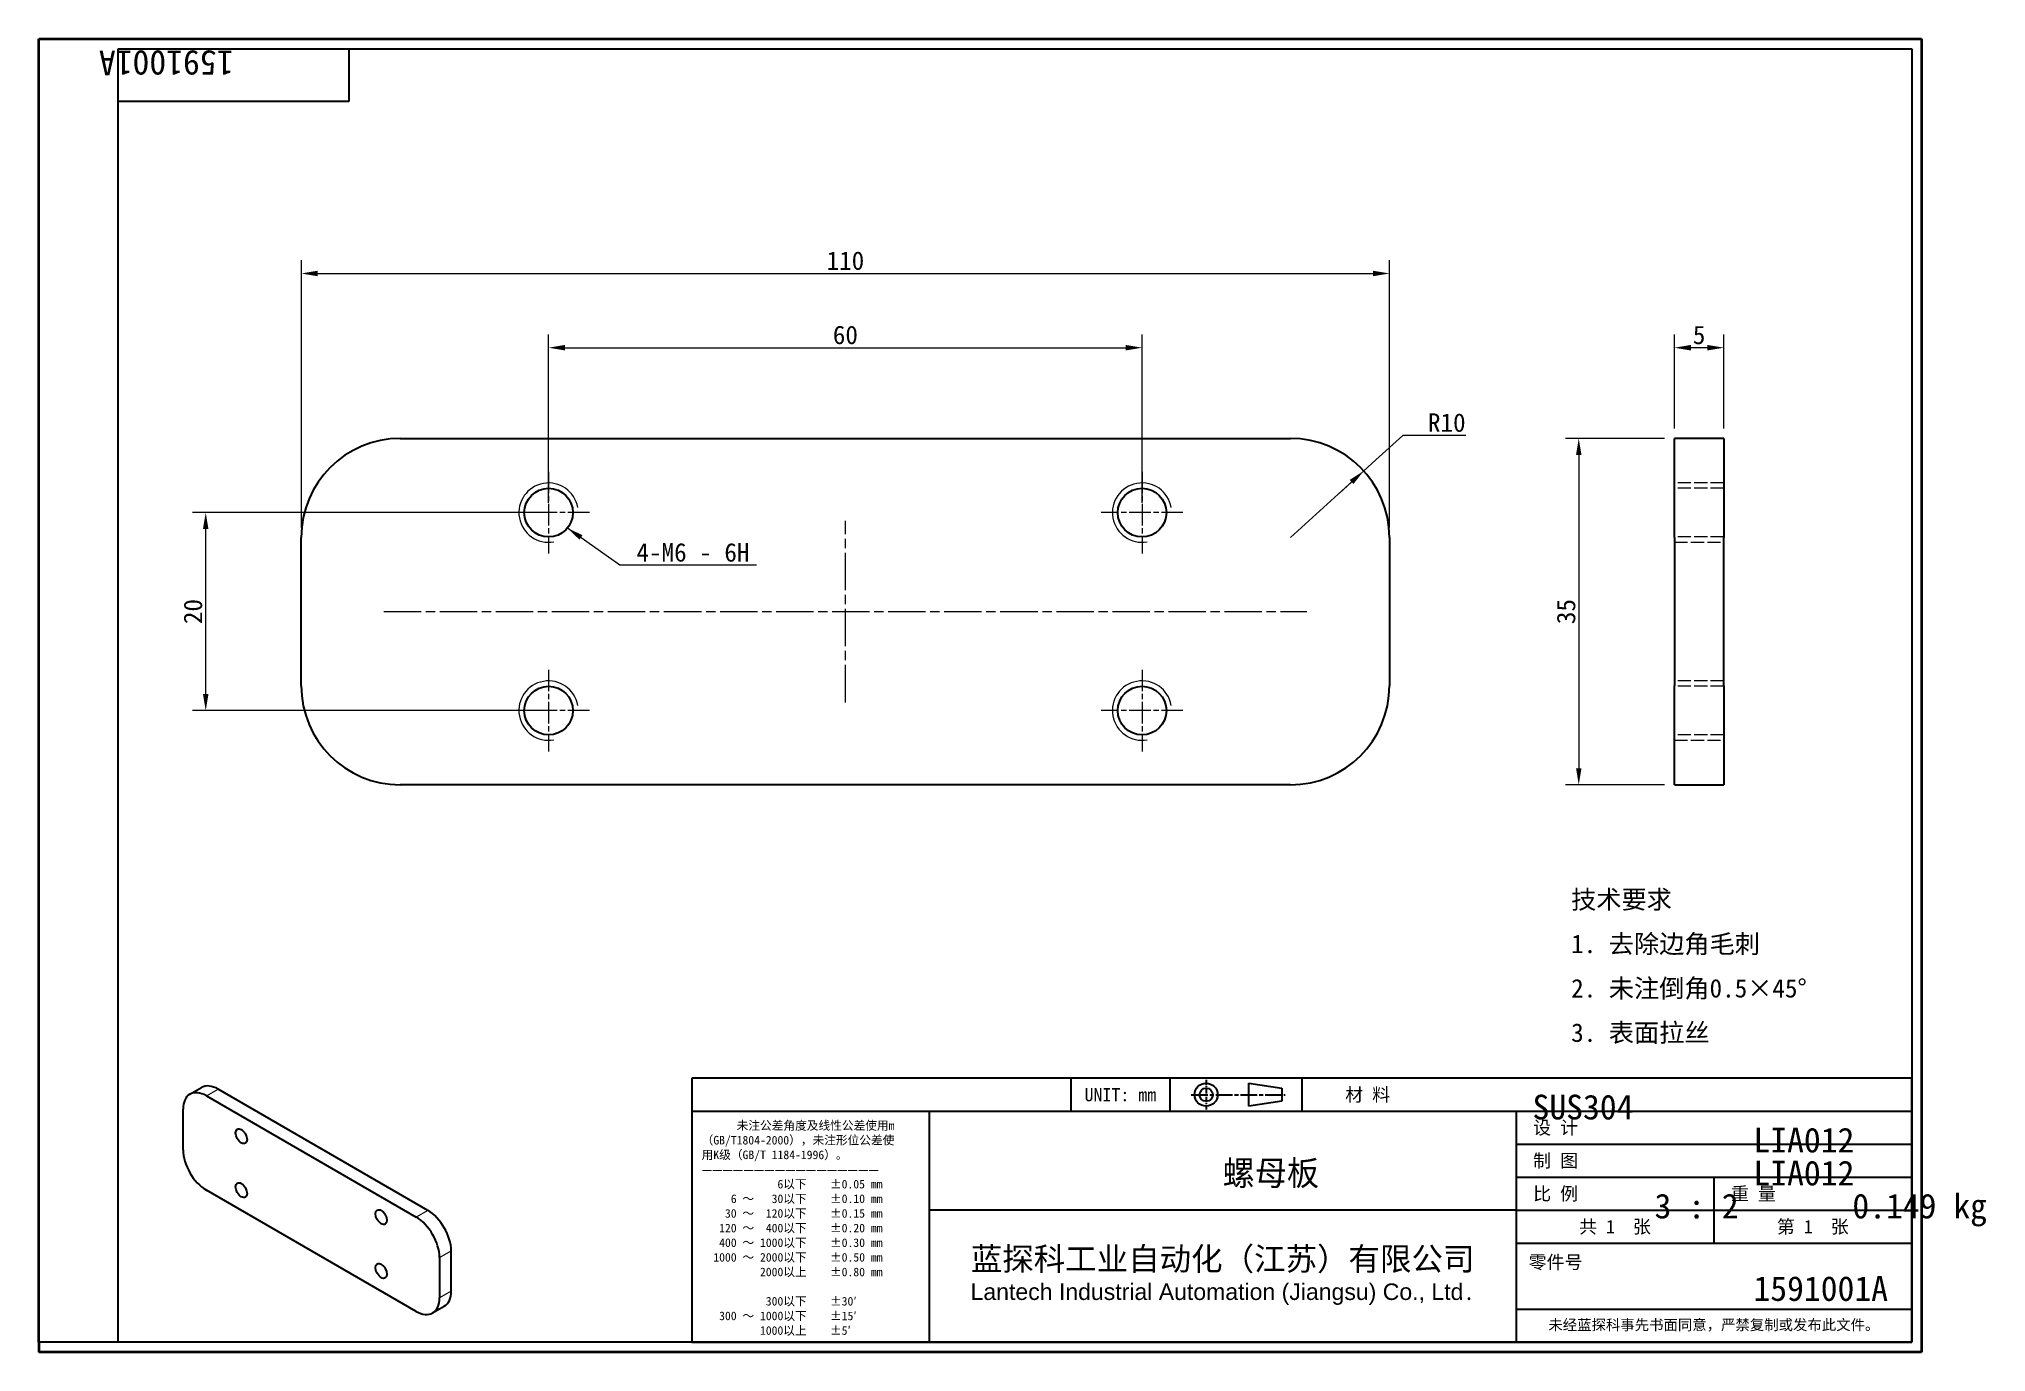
# Model space of a CAD drawing. Header units: millimetres. Extents: x 4 to 201, y 4 to 136.
import ezdxf
from ezdxf.enums import TextEntityAlignment as Align

# ---------------------------------------------------------------- set-up
doc = ezdxf.new("R2018")
doc.units = ezdxf.units.MM
doc.header["$LTSCALE"] = 0.666667
doc.linetypes.add('CHAIN', pattern=[0.3543, 0.2362, -0.0295, 0.0591, -0.0295])
doc.linetypes.add('DASHED', pattern=[0.2067, 0.1654, -0.0413])
for name, color, linetype, lineweight in [('1', 7, 'Continuous', 18), ('可见 (ISO)', 7, 'Continuous', 25), ('可见窄的 (ISO)', 7, 'Continuous', 18), ('图框 (ISO)', 7, 'Continuous', 35), ('标题 (ISO)', 7, 'Continuous', 25)]:
    doc.layers.add(name, color=color, linetype=linetype, lineweight=lineweight)
for name, color, linetype, lineweight, true_color in [('中心标记 (ISO)', 1, 'CHAIN', 18, 0xff0000), ('中心线 (ISO)', 1, 'CHAIN', 18, 0xff0000), ('尺寸 (ISO)', 7, 'Continuous', 18, 0x008000), ('符号 (ISO)', 7, 'Continuous', 18, 0x008000), ('隐藏 (ISO)', 5, 'DASHED', 18, 0x0000ff)]:
    doc.layers.add(name, color=color, linetype=linetype, lineweight=lineweight, true_color=true_color)
doc.styles.get("Standard").update_dxf_attribs({"font": 'simfang.ttf'})
doc.styles.add('文本样式164', font='SimSun.ttf')
doc.styles.add('最新国标', font='simfang.ttf')
doc.styles.add('注释文本 (ISO)', font='simfang.ttf')
doc.dimstyles.new('默认 (GB)', dxfattribs={"dimscale": 0.666667, "dimtxt": 2.8, "dimasz": 2.5, "dimexe": 2, "dimexo": 1.5, "dimgap": 0.5, "dimtad": 1, "dimtoh": 1, "dimdsep": 46, "dimtxsty": '最新国标', "dimcen": 0.09, "dimdle": 10, "dimclrd": 256, "dimclre": 256, "dimclrt": 256, "dimaunit": 1, "dimadec": 3, "dimazin": 2, "dimtfac": 0.535714, "dimtdec": 3, "dimtmove": 0, "dimatfit": 3, "dimfxl": 0, "dimtolj": 1, "dimlwd": -1, "dimlwe": -1, "dimarcsym": 0})
doc.dimstyles.new('默认 (GB)$7', dxfattribs={"dimscale": 0.666667, "dimtxt": 2.8, "dimasz": 2.5, "dimexe": 2, "dimexo": 1.5, "dimgap": 0.5, "dimtad": 1, "dimtoh": 1, "dimdsep": 46, "dimtxsty": '最新国标', "dimcen": 0.09, "dimdle": 10, "dimclrd": 256, "dimclre": 256, "dimclrt": 256, "dimaunit": 1, "dimadec": 3, "dimazin": 2, "dimtfac": 0.535714, "dimtdec": 3, "dimtmove": 0, "dimatfit": 3, "dimfxl": 0, "dimtolj": 1, "dimlwd": -1, "dimlwe": -1, "dimarcsym": 0})

# ---------------------------------------------------------------- blocks, each defined once
blk = doc.blocks.new('图框 最新国标')
at = {"layer": '图框 (ISO)'}
for p, q in [((6, 7), (6, 204.5)), ((6, 204.5), (291.5, 204.5)), ((291.5, 204.5), (291.5, 5.5)), ((6, 7), (6, 5.5)), ((6, 7), (6, 5.5)), ((291.5, 5.5), (6, 5.5))]:
    blk.add_line(p, q, dxfattribs=at)
at = {"layer": '图框 (ISO)', "color": 7, "linetype": 'Continuous', "lineweight": 25}
for p, q in [((18, 203), (290, 203)), ((18, 7), (18, 203)), ((18, 203), (290, 203)), ((53, 203), (53, 195)), ((290, 203), (290, 7)), ((290, 203), (290, 7)), ((53, 195), (18, 195)), ((290, 7), (6, 7)), ((290, 7), (18, 7))]:
    blk.add_line(p, q, dxfattribs=at)
at = {"layer": '图框 (ISO)', "lineweight": 30}
blk.add_attdef('零件代号', text='', height=2.5, rotation=180, dxfattribs=at).set_placement((35.5, 199), align=Align.MIDDLE_CENTER)
blk = doc.blocks.new('标题栏 最新国标')
at = {"layer": '标题 (ISO)'}
for p, q in [((381.98, -183.84), (196.98, -183.84)), ((196.98, -183.84), (196.98, -223.84)), ((254.48, -183.84), (254.48, -188.84)), ((269.48, -183.84), (269.48, -188.84)), ((281.48, -188.09), (281.48, -184.59)), ((281.48, -184.59), (286.48, -185.34)), ((286.48, -185.34), (286.48, -187.34)), ((289.48, -183.84), (289.48, -188.84)), ((381.98, -223.84), (381.98, -183.84)), ((383.48, -183.84), (383.48, -225.34)), ((196.98, -188.84), (381.98, -188.84)), ((232.98, -188.84), (232.98, -223.84)), ((286.48, -187.34), (281.48, -188.09)), ((321.98, -188.84), (321.98, -223.84)), ((321.98, -193.84), (381.98, -193.84)), ((321.98, -198.84), (381.98, -198.84)), ((351.98, -198.84), (351.98, -208.84)), ((321.98, -203.84), (232.98, -203.84)), ((321.98, -203.84), (381.98, -203.84)), ((321.98, -208.84), (381.98, -208.84)), ((321.98, -218.84), (381.98, -218.84)), ((196.98, -223.84), (381.98, -223.84)), ((383.48, -225.34), (196.98, -225.34))]:
    blk.add_line(p, q, dxfattribs=at)
at = {"layer": '标题 (ISO)', "linetype": 'CHAIN', "ltscale": 5.000333}
blk.add_line((274.98, -184.09), (274.98, -188.59), dxfattribs=at)
at = {"layer": '标题 (ISO)', "linetype": 'CHAIN', "ltscale": 15.834605}
blk.add_line((272.73, -186.34), (286.98, -186.34), dxfattribs=at)
at = {"layer": '标题 (ISO)'}
for radius in [1.75, 1]:
    blk.add_circle((274.98, -186.34), radius, dxfattribs=at)
at = {"layer": '1', "style": '文本样式164'}
for s, p in [('UNIT: mm', (261.98, -186.34)), ('材 料', (299.48, -186.34)), ('设 计', (327.98, -191.34)), ('制 图', (327.98, -196.34)), ('比 例', (327.98, -201.34)), ('重 量', (357.98, -201.34)), ('共 1  张', (336.98, -206.34)), ('第 1  张', (366.98, -206.34))]:
    blk.add_text(s, height=2, dxfattribs=at).set_placement(p, align=Align.MIDDLE_CENTER)
at = {"layer": '标题 (ISO)', "style": '注释文本 (ISO)'}
for s, insert, char_height, attachment_point, line_spacing_factor in [('\\fSimSun|b0|i0;{\\H1.3000;      未注公差角度及线性公差使用m\\P}\\fSimSun|b0|i0;{\\H1.3000;（GB/T1804-2000），未注形位公差使\\P}\\fSimSun|b0|i0;{\\H1.3000;用K级（GB/T 1184-1996）。\\P}\\fSimSun|b0|i0;{\\H1.3000;—————————————————\\P}\\fSimSun|b0|i0;{\\H1.3000;             6以下    ±0.05 mm\\P}\\fSimSun|b0|i0;{\\H1.3000;     6 ～   30以下    ±0.10 mm\\P}\\fSimSun|b0|i0;{\\H1.3000;    30 ～  120以下    ±0.15 mm\\P}\\fSimSun|b0|i0;{\\H1.3000;   120 ～  400以下    ±0.20 mm\\P}\\fSimSun|b0|i0;{\\H1.3000;   400 ～ 1000以下    ±0.30 mm\\P}\\fSimSun|b0|i0;{\\H1.3000;  1000 ～ 2000以下    ±0.50 mm\\P}\\fSimSun|b0|i0;{\\H1.3000;          2000以上    ±0.80 mm\\P}\\fSimSun|b0|i0;{\\H1.3000;\\P}\\fSimSun|b0|i0;{\\H1.3000;           300以下    ±30′\\P}\\fSimSun|b0|i0;{\\H1.3000;   300 ～ 1000以下    ±15′\\P}\\fSimSun|b0|i0;{\\H1.3000;          1000以上    ±5′}', (198.48, -206.63), 1.3, 4, 1.023913), ('\\pxsm0.94;\\fMicrosoft YaHei|b0|i0;{\\H3.5000;蓝探科工业自动化（江苏）有限公司\\P}\\fArial|b0|i0;{\\H2.5000;Lantech Industrial Automation (Jiangsu) Co., Ltd}\\fFangSong|b0|i0;{\\H2.5000;.}', (277.48, -213.84), 2, 5, 0.978695)]:
    blk.add_mtext(s, dxfattribs=dict(at, insert=insert, char_height=char_height, attachment_point=attachment_point, line_spacing_factor=line_spacing_factor))
at = {"layer": '标题 (ISO)', "attachment_point": 5, "style": '注释文本 (ISO)'}
for s, insert, char_height in [('\\fFangSong|b0|i0;零件号', (327.98, -211.84), 2), ('\\fSimSun|b0|i0;{\\H1.6000;未经蓝探科事先书面同意，严禁复制或发布此文件。}', (351.98, -221.34), 1.6)]:
    blk.add_mtext(s, dxfattribs=dict(at, insert=insert, char_height=char_height))
at = {"layer": '标题 (ISO)', "lineweight": 30, "flags": 104}
for tag, height, p in [('材料', 2, (324.48, -186.34)), ('设计人', 2, (357.98, -191.34)), ('库存编号', 3.5, (277.48, -196.34)), ('设计人', 2, (357.98, -196.34)), ('视图比例', 2, (342.98, -201.34)), ('质量\\P3;', 2, (372.98, -201.34)), ('零件代号', 3.5, (357.98, -213.84))]:
    blk.add_attdef(tag, text='', height=height, dxfattribs=at).set_placement(p, align=Align.MIDDLE_CENTER)
blk = doc.blocks.new('*D5')
at = {"layer": 'Defpoints', "color": 0, "transparency": 16777216}
for p in [(140.53, 112.64), (30.53, 85.98), (140.53, 85.98)]:
    blk.add_point(p, dxfattribs=at)
at = {"layer": '尺寸 (ISO)', "color": 116, "true_color": 0x00803f, "transparency": 16777216}
for p, q in [((30.53, 86.98), (30.53, 113.98)), ((32.19, 112.64), (138.86, 112.64)), ((140.53, 86.98), (140.53, 113.98))]:
    blk.add_line(p, q, dxfattribs=at)
for points in [[(32.19, 112.92), (32.19, 112.36), (30.53, 112.64)], [(138.86, 112.92), (138.86, 112.36), (140.53, 112.64)]]:
    blk.add_solid(points, dxfattribs=at)
at = {"layer": '尺寸 (ISO)', "transparency": 16777216, "insert": (85.53, 113.92), "char_height": 1.867, "attachment_point": 5, "style": '最新国标'}
blk.add_mtext('\\A1;110', dxfattribs=at)
blk = doc.blocks.new('*D6')
at = {"layer": 'Defpoints', "color": 0, "transparency": 16777216}
for p in [(169.34, 105.14), (169.34, 95.98), (174.34, 95.98)]:
    blk.add_point(p, dxfattribs=at)
at = {"layer": '尺寸 (ISO)', "color": 116, "true_color": 0x00803f, "transparency": 16777216}
for p, q in [((169.34, 96.98), (169.34, 106.48)), ((174.34, 96.98), (174.34, 106.48)), ((172.67, 105.14), (171.01, 105.14))]:
    blk.add_line(p, q, dxfattribs=at)
for points in [[(171.01, 105.42), (171.01, 104.86), (169.34, 105.14)], [(172.67, 105.42), (172.67, 104.86), (174.34, 105.14)]]:
    blk.add_solid(points, dxfattribs=at)
at = {"layer": '尺寸 (ISO)', "transparency": 16777216, "insert": (171.84, 106.42), "char_height": 1.867, "attachment_point": 5, "style": '最新国标'}
blk.add_mtext('\\A1;5', dxfattribs=at)
blk = doc.blocks.new('*D7')
at = {"layer": 'Defpoints', "color": 0, "transparency": 16777216}
for p in [(169.34, 95.98), (159.67, 60.98), (169.34, 60.98)]:
    blk.add_point(p, dxfattribs=at)
at = {"layer": '尺寸 (ISO)', "color": 116, "true_color": 0x00803f, "transparency": 16777216}
for p, q in [((168.34, 95.98), (158.34, 95.98)), ((159.67, 94.31), (159.67, 62.64)), ((168.34, 60.98), (158.34, 60.98))]:
    blk.add_line(p, q, dxfattribs=at)
for points in [[(159.4, 94.31), (159.95, 94.31), (159.67, 95.98)], [(159.4, 62.64), (159.95, 62.64), (159.67, 60.98)]]:
    blk.add_solid(points, dxfattribs=at)
at = {"layer": '尺寸 (ISO)', "transparency": 16777216, "insert": (158.4, 78.48), "char_height": 1.867, "attachment_point": 5, "rotation": 90, "style": '最新国标'}
blk.add_mtext('\\A1;35', dxfattribs=at)
blk = doc.blocks.new('*D8')
at = {"layer": 'Defpoints', "color": 0, "transparency": 16777216}
for p in [(137.94, 92.69), (130.53, 85.98)]:
    blk.add_point(p, dxfattribs=at)
at = {"layer": '尺寸 (ISO)', "color": 116, "true_color": 0x00803f, "transparency": 16777216}
for p, q in [((141.9, 96.28), (139.17, 93.81)), ((148.27, 96.28), (141.9, 96.28)), ((130.53, 85.98), (137.94, 92.69)), ((137.94, 92.69), (139.17, 93.81)), ((136.7, 91.57), (135.47, 90.45))]:
    blk.add_line(p, q, dxfattribs=at)
blk.add_solid([(136.51, 91.78), (136.89, 91.37), (137.94, 92.69)], dxfattribs=at)
at = {"layer": '尺寸 (ISO)', "transparency": 16777216, "insert": (146.33, 97.56), "char_height": 1.867, "attachment_point": 5, "style": '最新国标'}
blk.add_mtext('\\A1;R10', dxfattribs=at)
blk = doc.blocks.new('*D9')
at = {"layer": 'Defpoints', "color": 0, "transparency": 16777216}
for p in [(115.53, 105.14), (55.53, 88.48), (115.53, 88.48)]:
    blk.add_point(p, dxfattribs=at)
at = {"layer": '尺寸 (ISO)', "color": 116, "true_color": 0x00803f, "transparency": 16777216}
for p, q in [((55.53, 89.48), (55.53, 106.48)), ((115.53, 89.48), (115.53, 106.48)), ((57.19, 105.14), (113.86, 105.14))]:
    blk.add_line(p, q, dxfattribs=at)
for points in [[(57.19, 105.42), (57.19, 104.86), (55.53, 105.14)], [(113.86, 105.42), (113.86, 104.86), (115.53, 105.14)]]:
    blk.add_solid(points, dxfattribs=at)
at = {"layer": '尺寸 (ISO)', "transparency": 16777216, "insert": (85.53, 106.42), "char_height": 1.867, "attachment_point": 5, "style": '最新国标'}
blk.add_mtext('\\A1;60', dxfattribs=at)
blk = doc.blocks.new('*D10')
at = {"layer": 'Defpoints', "color": 0, "transparency": 16777216}
for p in [(20.86, 88.48), (55.53, 88.48), (55.53, 68.48)]:
    blk.add_point(p, dxfattribs=at)
at = {"layer": '尺寸 (ISO)', "color": 116, "true_color": 0x00803f, "transparency": 16777216}
for p, q in [((54.53, 88.48), (19.53, 88.48)), ((20.86, 70.14), (20.86, 86.81)), ((54.53, 68.48), (19.53, 68.48))]:
    blk.add_line(p, q, dxfattribs=at)
for points in [[(20.58, 86.81), (21.14, 86.81), (20.86, 88.48)], [(20.58, 70.14), (21.14, 70.14), (20.86, 68.48)]]:
    blk.add_solid(points, dxfattribs=at)
at = {"layer": '尺寸 (ISO)', "transparency": 16777216, "insert": (19.58, 78.48), "char_height": 1.867, "attachment_point": 5, "rotation": 90, "style": '最新国标'}
blk.add_mtext('\\A1;20', dxfattribs=at)

msp = doc.modelspace()

# ---------------------------------------------------------------- linework, layer by layer
at = {"layer": '中心标记 (ISO)', "ltscale": 13.751647}
for p, q in [((55.525, 92.601), (55.525, 84.351)), ((115.525, 92.601), (115.525, 84.351)), ((59.65, 88.476), (51.4, 88.476)), ((119.65, 88.476), (111.4, 88.476)), ((55.525, 72.601), (55.525, 64.351)), ((115.525, 72.601), (115.525, 64.351)), ((59.65, 68.476), (51.4, 68.476)), ((119.65, 68.476), (111.4, 68.476))]:
    msp.add_line(p, q, dxfattribs=at)
at = {"layer": '中心线 (ISO)', "ltscale": 23.990969}
for p, q in [((85.525, 69.309), (85.525, 87.643)), ((38.859, 78.476), (132.192, 78.476))]:
    msp.add_line(p, q, dxfattribs=at)
at = {"layer": '可见 (ISO)'}
for p, q in [((40.525, 95.976), (130.525, 95.976)), ((169.341, 85.976), (169.341, 95.976)), ((174.341, 95.976), (169.341, 95.976)), ((174.341, 95.976), (174.341, 85.976)), ((30.525, 70.976), (30.525, 85.976)), ((140.525, 85.976), (140.525, 70.976)), ((169.341, 85.976), (169.341, 70.976)), ((174.341, 70.976), (174.341, 85.976)), ((169.341, 60.976), (169.341, 70.976)), ((174.341, 70.976), (174.341, 60.976)), ((130.525, 60.976), (40.525, 60.976)), ((169.341, 60.976), (174.341, 60.976)), ((19.258, 29.715), (20.436, 30.395)), ((20.925, 29.55), (42.138, 17.302)), ((43.316, 17.983), (22.103, 30.23)), ((18.567, 24.106), (18.567, 28.189)), ((42.138, 7.776), (20.925, 20.024)), ((45.673, 9.818), (45.673, 13.9)), ((44.495, 13.22), (44.495, 9.137)), ((43.804, 7.611), (44.983, 8.292))]:
    msp.add_line(p, q, dxfattribs=at)
for centre in [(55.525, 88.476), (115.525, 88.476), (55.525, 68.476), (115.525, 68.476)]:
    msp.add_circle(centre, 2.458, dxfattribs=at)
for centre, start, end in [((40.525, 85.976), 90, 180), ((130.525, 85.976), 0, 90), ((40.525, 70.976), 180, 270), ((130.525, 70.976), 270, 0)]:
    msp.add_arc(centre, 10, start, end, dxfattribs=at)
for centre, major_axis, start_param, end_param in [((20.925, 26.828), (-1.667, 2.887), 5.4977871, 7.0685835), ((22.103, 27.508), (-1.667, 2.887), 5.4977871, 6.2831853), ((20.925, 22.745), (-1.667, 2.887), 0.7853982, 2.3561945), ((43.316, 15.261), (-1.667, 2.887), 3.9269908, 5.4977871), ((42.138, 14.581), (1.667, -2.887), 0.7853982, 2.3561945), ((42.138, 10.498), (1.667, -2.887), 5.4977871, 7.0685835), ((43.316, 11.178), (1.667, -2.887), 0, 0.7853982)]:
    msp.add_ellipse(centre, major_axis=major_axis, ratio=0.5773503, start_param=start_param, end_param=end_param, dxfattribs=at)
for centre in [(24.46, 25.467), (24.46, 20.024), (38.602, 17.302), (38.602, 11.859)]:
    msp.add_ellipse(centre, major_axis=(0.41, -0.71), ratio=0.5773503, dxfattribs=at)
at = {"layer": '可见窄的 (ISO)'}
for p, q in [((20.925, 29.55), (22.103, 30.23)), ((43.316, 17.983), (42.138, 17.302)), ((44.495, 13.22), (45.673, 13.9)), ((45.673, 9.818), (44.495, 9.137))]:
    msp.add_line(p, q, dxfattribs=at)
for centre in [(55.525, 88.476), (115.525, 88.476), (55.525, 68.476), (115.525, 68.476)]:
    msp.add_arc(centre, 3, 10, 280, dxfattribs=at)
at = {"layer": '隐藏 (ISO)', "ltscale": 12.094824}
for p, q in [((174.341, 91.476), (169.341, 91.476)), ((174.341, 90.935), (169.341, 90.935)), ((174.341, 86.018), (169.341, 86.018)), ((169.341, 85.476), (174.341, 85.476)), ((174.341, 71.476), (169.341, 71.476)), ((174.341, 70.935), (169.341, 70.935)), ((174.341, 66.018), (169.341, 66.018)), ((169.341, 65.476), (174.341, 65.476))]:
    msp.add_line(p, q, dxfattribs=at)

# ---------------------------------------------------------------- block references
ref = msp.add_blockref('图框 最新国标', (0, 0), dxfattribs=dict(xscale=0.6666666666666666, yscale=0.6666666666666666, zscale=0.6666666666666666))
lines = msp.add_mtext('1591001A', dxfattribs={"layer": '图框 (ISO)', "insert": (23.667, 132.667), "char_height": 2.5, "attachment_point": 1, "rotation": 180})
ref.add_attrib('零件代号', '', (23.667, 132.667)).embed_mtext(lines)
ref = msp.add_blockref('标题栏 最新国标', (-61.322, 153.896), dxfattribs=dict(xscale=0.6666666666666666, yscale=0.6666666666666666, zscale=0.6666666666666666))
lines = msp.add_mtext('1591001A', dxfattribs={"layer": '标题 (ISO)', "insert": (177.333, 11.333), "char_height": 2.5, "attachment_point": 1})
ref.add_attrib('零件代号', '', (177.333, 11.333), dxfattribs={"flags": 104}).embed_mtext(lines)
lines = msp.add_mtext('螺母板', dxfattribs={"layer": '标题 (ISO)', "insert": (123.667, 23), "char_height": 2.5, "attachment_point": 1})
ref.add_attrib('库存编号', '', (123.667, 23), dxfattribs={"flags": 104}).embed_mtext(lines)
lines = msp.add_mtext('0.149 kg', dxfattribs={"layer": '标题 (ISO)', "insert": (187.333, 19.667), "char_height": 2.5, "attachment_point": 1})
ref.add_attrib('质量\\P3;', '', (187.333, 19.667), dxfattribs={"flags": 104}).embed_mtext(lines)
lines = msp.add_mtext('3 : 2', dxfattribs={"layer": '标题 (ISO)', "insert": (167.333, 19.667), "char_height": 2.5, "attachment_point": 1})
ref.add_attrib('视图比例', '', (167.333, 19.667), dxfattribs={"flags": 104}).embed_mtext(lines)
lines = msp.add_mtext('LIA012', dxfattribs={"layer": '标题 (ISO)', "insert": (177.333, 26.333), "char_height": 2.5, "attachment_point": 1})
ref.add_attrib('设计人', '', (177.333, 26.333), dxfattribs={"flags": 104}).embed_mtext(lines)
lines = msp.add_mtext('LIA012', dxfattribs={"layer": '标题 (ISO)', "insert": (177.333, 23), "char_height": 2.5, "attachment_point": 1})
ref.add_attrib('设计人', '', (177.333, 23), dxfattribs={"flags": 104}).embed_mtext(lines)
lines = msp.add_mtext('SUS304', dxfattribs={"layer": '标题 (ISO)', "insert": (155, 29.667), "char_height": 2.5, "attachment_point": 1})
ref.add_attrib('材料', '', (155, 29.667), dxfattribs={"flags": 104}).embed_mtext(lines)

# ---------------------------------------------------------------- texts
at = {"layer": '符号 (ISO)'}
for s, insert, char_height, width, attachment_point, line_spacing_factor, style in [('4-M6 - 6H', (64.405, 83.498), 1.8667, 12.70119, 7, 0.49, '最新国标'), ('\\fFangSong|b0|i0;{\\H1.8667;技术要求\\P}\\fFangSong|b0|i0;{\\H1.8667;1. 去除边角毛刺\\P}\\fFangSong|b0|i0;{\\H1.8667;2. 未注倒角0.5×45°\\P}\\fFangSong|b0|i0;{\\H1.8667;3. 表面拉丝}', (158.902, 42.561), 1.86667, 27.94542, 4, 1.441304, '注释文本 (ISO)')]:
    msp.add_mtext(s, dxfattribs=dict(at, insert=insert, char_height=char_height, width=width, attachment_point=attachment_point, line_spacing_factor=line_spacing_factor, style=style))

# ---------------------------------------------------------------- dimensions: what is measured, and where the dimension line sits
at = {"layer": '尺寸 (ISO)', "color": 116, "true_color": 0x00803f}
dim = msp.add_linear_dim(base=(140.525, 112.643), p1=(30.525, 85.976), p2=(140.525, 85.976), dimstyle='默认 (GB)', override={"dimgap": 0.5, "dimtoh": 0, "dimdec": 2, "dimtol": 0, "dimlim": 0, "dimtp": 0, "dimtm": 0, "dimtdec": 3, "dimtofl": 0, "dimatfit": 1}, dxfattribs=at)
dim.commit()
dim.dimension.update_dxf_attribs({"geometry": '*D5', "text_midpoint": (85.525, 112.643), "dimtype": 160})
for base, p1, p2, angle, picture, middle in [((115.525, 105.143), (55.525, 88.476), (115.525, 88.476), 180, '*D9', (85.525, 105.143)), ((169.341, 105.143), (174.341, 95.976), (169.341, 95.976), 180, '*D6', (171.841, 105.143)), ((159.675, 60.976), (169.341, 95.976), (169.341, 60.976), 90, '*D7', (159.675, 78.476)), ((20.859, 88.476), (55.525, 68.476), (55.525, 88.476), 90, '*D10', (20.859, 78.476))]:
    dim = msp.add_linear_dim(base=base, p1=p1, p2=p2, angle=angle, dimstyle='默认 (GB)', override={"dimgap": 0.5, "dimtoh": 0, "dimdec": 2, "dimtol": 0, "dimlim": 0, "dimtp": 0, "dimtm": 0, "dimtdec": 3, "dimtofl": 0, "dimatfit": 1}, dxfattribs=at)
    dim.commit()
    dim.dimension.update_dxf_attribs({"geometry": picture, "text_midpoint": middle, "dimtype": 160})
dim = msp.add_radius_dim(center=(130.525, 85.976), mpoint=(137.936, 92.69), dimstyle='默认 (GB)', override={"dimgap": 0.5, "dimtih": 1, "dimdec": 2, "dimlfac": 1, "dimcen": 0, "dimtol": 0, "dimlim": 0, "dimtp": 0, "dimtm": 0, "dimtdec": 3}, dxfattribs=at)
dim.commit()
dim.dimension.update_dxf_attribs({"geometry": '*D8', "text_midpoint": (146.329, 96.282), "dimtype": 164})

# ---------------------------------------------------------------- leaders
at = {"layer": '符号 (ISO)', "annotation_type": 0, "has_hookline": 1, "hookline_direction": 0, "text_width": 12.139}
msp.add_leader([(57.435, 86.927), (62.738, 83.187), (64.405, 83.187)], dimstyle='默认 (GB)$7', override={"dimgap": 0, "dimtad": 1}, dxfattribs=at)

doc.saveas('drawing.dxf')
